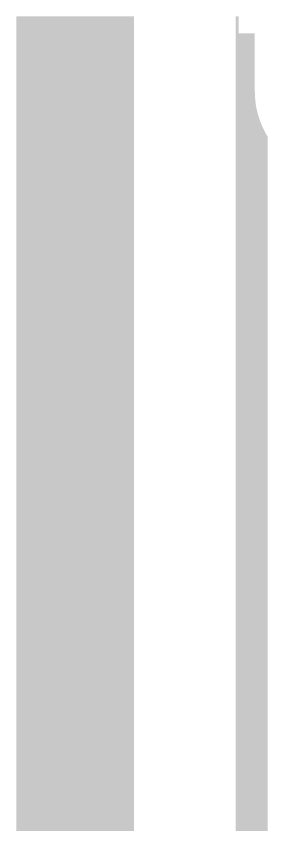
# Model space of a CAD drawing. Header units: inches. Extents: x 22688 to 23874, y -61 to 465.
# Drawn here: x 23829.7 to 23874, y 0 to 145 of the extents above; entities that cross this region are included whole.
import ezdxf

# ---------------------------------------------------------------- set-up
doc = ezdxf.new("R2010")
doc.units = ezdxf.units.IN
doc.header["$MEASUREMENT"] = 0
doc.layers.add('A-DOOR', color=31, linetype='Continuous', lineweight=18)

# ---------------------------------------------------------------- blocks, each defined once
blk = doc.blocks.new('opening - opening-915839-Section 13 - Callout 2')
at = {"layer": 'A-DOOR'}
h = blk.add_hatch(color=256, dxfattribs=at)
edge = h.paths.add_edge_path(flags=0)
edge.add_line((-26172.91, 123.8), (-26173.22, 124.29))
edge.add_line((-26173.22, 124.29), (-26173.33, 124.49))
edge.add_line((-26173.33, 124.49), (-26173.77, 125.38))
edge.add_line((-26173.77, 125.38), (-26173.92, 125.71))
edge.add_line((-26173.92, 125.71), (-26174.25, 126.54))
edge.add_line((-26174.25, 126.54), (-26174.45, 127.13))
edge.add_line((-26174.45, 127.13), (-26174.6, 127.63))
edge.add_line((-26174.6, 127.63), (-26174.92, 128.97))
edge.add_line((-26174.92, 128.97), (-26175.09, 130.23))
edge.add_line((-26175.09, 130.23), (-26175.17, 132.06))
edge.add_line((-26175.17, 132.06), (-26175.17, 142.02))
edge.add_line((-26175.17, 142.02), (-26178.02, 142.02))
edge.add_line((-26178.02, 142.02), (-26178.02, 145))
edge.add_line((-26178.02, 145), (-26178.52, 145))
edge.add_line((-26178.52, 145), (-26178.52, 1))
edge.add_line((-26178.52, 1), (-26172.91, 1))
edge.add_line((-26172.91, 1), (-26172.91, 0))
edge.add_line((-26172.91, 0), (-26172.91, 0))
h.paths.add_polyline_path([(-26217.27, 1), (-26196.52, 1), (-26196.52, 145), (-26217.27, 145), (-26217.27, 10.99)], flags=0)

msp = doc.modelspace()

# ---------------------------------------------------------------- block references
at = {"layer": 'A-DOOR'}
msp.add_blockref('opening - opening-915839-Section 13 - Callout 2', (50046.92, 0), dxfattribs=at)

doc.saveas('drawing.dxf')
